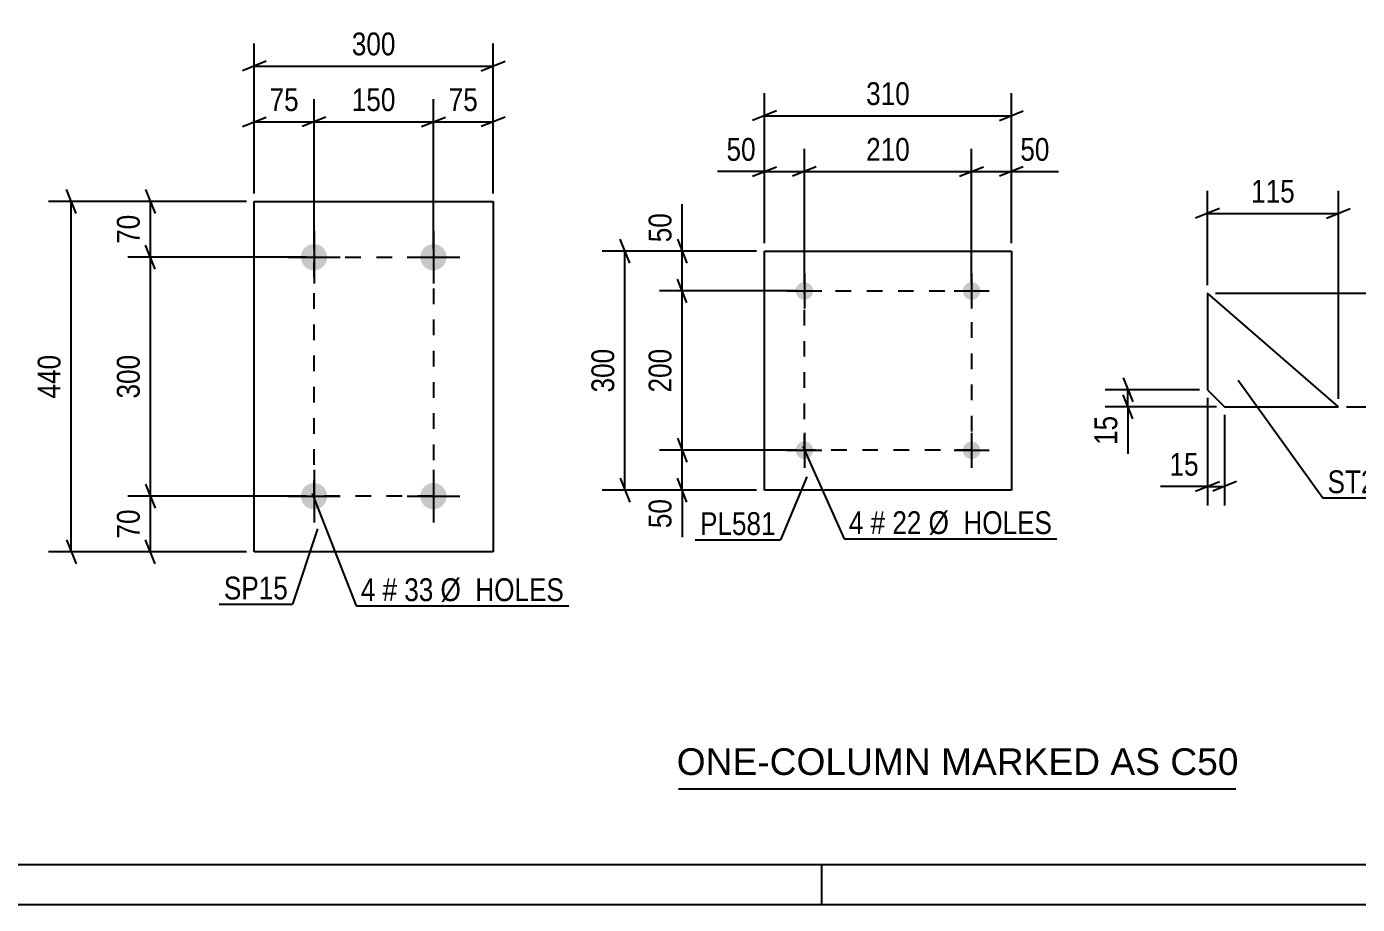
# Model space of a CAD drawing. Header units: millimetres. Extents: x 0 to 841, y 0 to 594.
# Drawn here: x 321.1 to 488.3, y 0 to 110.2 of the extents above; entities that cross this region are included whole.
import ezdxf

# ---------------------------------------------------------------- set-up
doc = ezdxf.new("R2010")
doc.units = ezdxf.units.MM
doc.linetypes.add('DXK_LINE_DOT2', pattern=[3.9198, 1.9599, -1.9599])
doc.styles.add('Arial', font='ARIAL.TTF', dxfattribs={"height": 0.2})
doc.styles.add('Arial Narrow', font='ARIALN.TTF', dxfattribs={"height": 0.2})

# ---------------------------------------------------------------- blocks, each defined once
blk = doc.blocks.new('Unknown-339278137-1133')
at = {"color": 5, "linetype": 'Continuous'}
for p, q in [((5, 5), (836, 5)), ((421, 0), (421, 5)), ((0, 0), (841, 0))]:
    blk.add_line(p, q, dxfattribs=at)
blk = doc.blocks.new('Part-339278137-27540 - 27539')
at = {"color": 2, "linetype": 'Continuous'}
for p, q in [((349.7, 44.26), (349.7, 88.26)), ((349.7, 88.26), (379.7, 88.26)), ((379.7, 88.26), (379.7, 44.26)), ((379.7, 44.26), (349.7, 44.26))]:
    blk.add_line(p, q, dxfattribs=at)
blk = doc.blocks.new('Bolt-339278137-27541 - 27539')
at = {"linetype": 'Continuous'}
for points in [[(357.2, 82.91, -1), (357.2, 79.61, -1)], [(372.2, 82.91, -1), (372.2, 79.61, -1)], [(357.2, 52.91, -1), (357.2, 49.61, -1)], [(372.2, 52.91, -1), (372.2, 49.61, -1)]]:
    blk.add_hatch(color=1, dxfattribs=at).paths.add_polyline_path(points)
at = {"color": 1, "linetype": 'Continuous'}
for p, q in [((357.2, 84.56), (357.2, 77.96)), ((372.2, 84.56), (372.2, 77.96)), ((353.9, 81.26), (360.5, 81.26)), ((368.9, 81.26), (375.5, 81.26)), ((357.2, 54.56), (357.2, 47.96)), ((372.2, 54.56), (372.2, 47.96)), ((353.9, 51.26), (360.5, 51.26)), ((368.9, 51.26), (375.5, 51.26))]:
    blk.add_line(p, q, dxfattribs=at)
blk = doc.blocks.new('Part-339278137-27563 - 27562')
at = {"color": 2, "linetype": 'Continuous'}
for p, q in [((413.8, 52.02), (413.8, 82.02)), ((413.8, 82.02), (444.8, 82.02)), ((444.8, 82.02), (444.8, 52.02)), ((444.8, 52.02), (413.8, 52.02))]:
    blk.add_line(p, q, dxfattribs=at)
blk = doc.blocks.new('Bolt-339278137-27564 - 27562')
at = {"linetype": 'Continuous'}
for points in [[(419.9, 57.02, -1), (417.7, 57.02, -1)], [(440.9, 57.02, -1), (438.7, 57.02, -1)]]:
    blk.add_hatch(color=1, dxfattribs=at).paths.add_polyline_path(points)
at = {"color": 1, "linetype": 'Continuous'}
for p, q in [((418.8, 59.22), (418.8, 54.82)), ((439.8, 59.22), (439.8, 54.82)), ((416.6, 57.02), (421, 57.02)), ((437.6, 57.02), (442, 57.02))]:
    blk.add_line(p, q, dxfattribs=at)
blk = doc.blocks.new('Bolt-339278137-27565 - 27562')
at = {"linetype": 'Continuous'}
for points in [[(419.9, 77.02, -1), (417.7, 77.02, -1)], [(440.9, 77.02, -1), (438.7, 77.02, -1)]]:
    blk.add_hatch(color=1, dxfattribs=at).paths.add_polyline_path(points)
at = {"color": 1, "linetype": 'Continuous'}
for p, q in [((418.8, 79.22), (418.8, 74.82)), ((439.8, 79.22), (439.8, 74.82)), ((416.6, 77.02), (421, 77.02)), ((437.6, 77.02), (442, 77.02))]:
    blk.add_line(p, q, dxfattribs=at)
blk = doc.blocks.new('Part-339278137-27637 - 27636')
at = {"color": 2, "linetype": 'Continuous'}
for p, q in [((469.45, 76.76), (469.45, 64.62)), ((485.88, 62.48), (469.45, 76.76)), ((469.45, 64.62), (471.59, 62.48)), ((471.59, 62.48), (485.88, 62.48))]:
    blk.add_line(p, q, dxfattribs=at)
blk = doc.blocks.new('Rectangle-339278137-31636 - 27539')
at = {"color": 1, "linetype": 'DXK_LINE_DOT2'}
blk.add_lwpolyline([(357.2, 81.26), (372.2, 81.26), (372.2, 51.26), (357.2, 51.26), (357.2, 81.26)], close=True, dxfattribs=at)
blk = doc.blocks.new('Rectangle-339278137-31817 - 27562')
at = {"color": 1, "linetype": 'DXK_LINE_DOT2'}
blk.add_lwpolyline([(418.8, 77.02), (439.8, 77.02), (439.8, 57.02), (418.8, 57.02), (418.8, 77.02)], close=True, dxfattribs=at)
blk = doc.blocks.new('StraightDimension-339278137-28063 - 27539')
at = {"color": 7, "linetype": 'Continuous'}
for p, q in [((336.05, 89.76), (337.25, 86.76)), ((348.7, 88.26), (333.8, 88.26)), ((336.65, 81.26), (336.65, 88.26)), ((337.25, 79.76), (336.05, 82.76)), ((356.2, 81.26), (333.8, 81.26))]:
    blk.add_line(p, q, dxfattribs=at)
at = {"color": 0}
blk.add_wipeout([(335.9, 87.19), (331.7, 87.19), (331.7, 82.34), (335.9, 82.34)], dxfattribs=at)
at = {"color": 3, "style": 'Arial Narrow'}
blk.add_text('70', height=2.863, rotation=90.0002, dxfattribs=at).set_placement((335.3, 82.94))
blk = doc.blocks.new('StraightDimension-339278137-28065 - 27539')
at = {"color": 7, "linetype": 'Continuous'}
for p, q in [((336.05, 52.76), (337.25, 49.76)), ((356.2, 51.26), (333.8, 51.26)), ((336.65, 44.26), (336.65, 51.26)), ((337.25, 42.76), (336.05, 45.76)), ((348.7, 44.26), (333.8, 44.26))]:
    blk.add_line(p, q, dxfattribs=at)
at = {"color": 0}
blk.add_wipeout([(335.9, 50.19), (331.7, 50.19), (331.7, 45.34), (335.9, 45.34)], dxfattribs=at)
at = {"color": 3, "style": 'Arial Narrow'}
blk.add_text('70', height=2.863, rotation=90.0002, dxfattribs=at).set_placement((335.3, 45.94))
blk = doc.blocks.new('StraightDimension-339278137-28064 - 27539')
at = {"color": 7, "linetype": 'Continuous'}
for p, q in [((337.25, 79.76), (336.05, 82.76)), ((356.2, 81.26), (333.8, 81.26)), ((336.65, 51.26), (336.65, 81.26)), ((336.05, 52.76), (337.25, 49.76)), ((356.2, 51.26), (333.8, 51.26))]:
    blk.add_line(p, q, dxfattribs=at)
at = {"color": 0}
blk.add_wipeout([(335.9, 69.61), (331.7, 69.61), (331.7, 62.92), (335.9, 62.92)], dxfattribs=at)
at = {"color": 3, "style": 'Arial Narrow'}
blk.add_text('300', height=2.863, rotation=90.0002, dxfattribs=at).set_placement((335.3, 63.52))
blk = doc.blocks.new('StraightDimension-339278137-28075 - 27539')
at = {"color": 7, "linetype": 'Continuous'}
for p, q in [((327.3, 86.76), (326.1, 89.76)), ((348.7, 88.26), (323.85, 88.26)), ((326.7, 44.26), (326.7, 88.26)), ((326.1, 45.76), (327.3, 42.76)), ((348.7, 44.26), (323.85, 44.26))]:
    blk.add_line(p, q, dxfattribs=at)
at = {"color": 0}
blk.add_wipeout([(325.95, 69.61), (321.75, 69.61), (321.75, 62.92), (325.95, 62.92)], dxfattribs=at)
at = {"color": 3, "style": 'Arial Narrow'}
blk.add_text('440', height=2.863, rotation=90.0002, dxfattribs=at).set_placement((325.35, 63.52))
blk = doc.blocks.new('StraightDimension-339278137-28079 - 27539')
at = {"color": 7, "linetype": 'Continuous'}
for p, q in [((372.2, 82.26), (372.2, 101.11)), ((379.7, 89.26), (379.7, 101.11)), ((370.7, 97.66), (373.7, 98.86)), ((381.2, 98.86), (378.2, 97.66)), ((372.2, 98.26), (379.7, 98.26))]:
    blk.add_line(p, q, dxfattribs=at)
at = {"color": 0}
blk.add_wipeout([(378.37, 99.01), (378.37, 103.21), (373.52, 103.21), (373.52, 99.01)], dxfattribs=at)
at = {"color": 3, "style": 'Arial Narrow'}
blk.add_text('75', height=2.863, dxfattribs=at).set_placement((374.12, 99.61))
blk = doc.blocks.new('StraightDimension-339278137-28080 - 27539')
at = {"color": 7, "linetype": 'Continuous'}
for p, q in [((357.2, 82.26), (357.2, 101.11)), ((372.2, 82.26), (372.2, 101.11)), ((358.7, 98.86), (355.7, 97.66)), ((370.7, 97.66), (373.7, 98.86)), ((357.2, 98.26), (372.2, 98.26))]:
    blk.add_line(p, q, dxfattribs=at)
at = {"color": 0}
blk.add_wipeout([(368.04, 99.01), (368.04, 103.21), (361.35, 103.21), (361.35, 99.01)], dxfattribs=at)
at = {"color": 3, "style": 'Arial Narrow'}
blk.add_text('150', height=2.863, dxfattribs=at).set_placement((361.95, 99.61))
blk = doc.blocks.new('StraightDimension-339278137-28081 - 27539')
at = {"color": 7, "linetype": 'Continuous'}
for p, q in [((349.7, 89.26), (349.7, 101.11)), ((357.2, 82.26), (357.2, 101.11)), ((348.2, 97.66), (351.2, 98.86)), ((358.7, 98.86), (355.7, 97.66)), ((349.7, 98.26), (357.2, 98.26))]:
    blk.add_line(p, q, dxfattribs=at)
at = {"color": 0}
blk.add_wipeout([(355.87, 99.01), (355.87, 103.21), (351.02, 103.21), (351.02, 99.01)], dxfattribs=at)
at = {"color": 3, "style": 'Arial Narrow'}
blk.add_text('75', height=2.863, dxfattribs=at).set_placement((351.62, 99.61))
blk = doc.blocks.new('StraightDimension-339278137-28091 - 27539')
at = {"color": 7, "linetype": 'Continuous'}
for p, q in [((349.7, 89.26), (349.7, 108.11)), ((379.7, 89.26), (379.7, 108.11)), ((351.2, 105.86), (348.2, 104.66)), ((378.2, 104.66), (381.2, 105.86)), ((349.7, 105.26), (379.7, 105.26))]:
    blk.add_line(p, q, dxfattribs=at)
at = {"color": 0}
blk.add_wipeout([(368.04, 106.01), (368.04, 110.21), (361.35, 110.21), (361.35, 106.01)], dxfattribs=at)
at = {"color": 3, "style": 'Arial Narrow'}
blk.add_text('300', height=2.863, dxfattribs=at).set_placement((361.95, 106.61))
blk = doc.blocks.new('StraightDimension-339278137-28143 - 27562')
at = {"color": 7, "linetype": 'Continuous'}
for p, q in [((412.8, 82.02), (400.6, 82.02)), ((402.85, 83.52), (404.05, 80.52)), ((403.45, 77.02), (403.45, 82.02)), ((417.8, 77.02), (400.6, 77.02)), ((404.05, 75.52), (402.85, 78.52))]:
    blk.add_line(p, q, dxfattribs=at)
at = {"color": 0}
blk.add_wipeout([(402.7, 87.4), (398.5, 87.4), (398.5, 82.54), (402.7, 82.54)], dxfattribs=at)
at = {"color": 7, "linetype": 'Continuous'}
blk.add_line((403.45, 82.02), (403.45, 87.92), dxfattribs=at)
blk.add_line((403.45, 82.02), (403.45, 87.92), dxfattribs=at)
at = {"color": 3, "style": 'Arial Narrow'}
blk.add_text('50', height=2.863, rotation=90.0002, dxfattribs=at).set_placement((402.1, 83.14))
blk = doc.blocks.new('StraightDimension-339278137-28144 - 27562')
at = {"color": 7, "linetype": 'Continuous'}
for p, q in [((417.8, 77.02), (400.6, 77.02)), ((404.05, 75.52), (402.85, 78.52)), ((403.45, 57.02), (403.45, 77.02)), ((402.85, 58.52), (404.05, 55.52)), ((417.8, 57.02), (400.6, 57.02))]:
    blk.add_line(p, q, dxfattribs=at)
at = {"color": 0}
blk.add_wipeout([(402.7, 70.36), (398.5, 70.36), (398.5, 63.68), (402.7, 63.68)], dxfattribs=at)
at = {"color": 3, "style": 'Arial Narrow'}
blk.add_text('200', height=2.863, rotation=90.0002, dxfattribs=at).set_placement((402.1, 64.28))
blk = doc.blocks.new('StraightDimension-339278137-28145 - 27562')
at = {"color": 7, "linetype": 'Continuous'}
for p, q in [((402.85, 58.52), (404.05, 55.52)), ((417.8, 57.02), (400.6, 57.02)), ((403.45, 52.02), (403.45, 57.02)), ((404.05, 50.52), (402.85, 53.52)), ((412.8, 52.02), (400.6, 52.02))]:
    blk.add_line(p, q, dxfattribs=at)
at = {"color": 0}
blk.add_wipeout([(402.7, 51.49), (398.5, 51.49), (398.5, 46.64), (402.7, 46.64)], dxfattribs=at)
at = {"color": 7, "linetype": 'Continuous'}
blk.add_line((403.45, 52.02), (403.45, 46.11), dxfattribs=at)
blk.add_line((403.45, 52.02), (403.45, 46.11), dxfattribs=at)
at = {"color": 3, "style": 'Arial Narrow'}
blk.add_text('50', height=2.863, rotation=90.0002, dxfattribs=at).set_placement((402.1, 47.24))
blk = doc.blocks.new('StraightDimension-339278137-28155 - 27562')
at = {"color": 7, "linetype": 'Continuous'}
for p, q in [((412.8, 82.02), (393.41, 82.02)), ((396.86, 80.52), (395.66, 83.52)), ((396.26, 52.02), (396.26, 82.02)), ((395.66, 53.52), (396.86, 50.52)), ((412.8, 52.02), (393.41, 52.02))]:
    blk.add_line(p, q, dxfattribs=at)
at = {"color": 0}
blk.add_wipeout([(395.51, 70.36), (391.31, 70.36), (391.31, 63.68), (395.51, 63.68)], dxfattribs=at)
at = {"color": 3, "style": 'Arial Narrow'}
blk.add_text('300', height=2.863, rotation=90.0002, dxfattribs=at).set_placement((394.91, 64.28))
blk = doc.blocks.new('StraightDimension-339278137-31777 - 27562')
at = {"color": 7, "linetype": 'Continuous'}
for p, q in [((413.8, 83.02), (413.8, 94.87)), ((418.8, 78.02), (418.8, 94.87)), ((412.3, 91.42), (415.3, 92.62)), ((413.8, 92.02), (418.8, 92.02)), ((420.3, 92.62), (417.3, 91.42))]:
    blk.add_line(p, q, dxfattribs=at)
at = {"color": 0}
blk.add_wipeout([(413.28, 92.77), (413.28, 96.97), (408.42, 96.97), (408.42, 92.77)], dxfattribs=at)
at = {"color": 7, "linetype": 'Continuous'}
blk.add_line((413.8, 92.02), (407.89, 92.02), dxfattribs=at)
blk.add_line((413.8, 92.02), (407.89, 92.02), dxfattribs=at)
at = {"color": 3, "style": 'Arial Narrow'}
blk.add_text('50', height=2.863, dxfattribs=at).set_placement((409.02, 93.37))
blk = doc.blocks.new('StraightDimension-339278137-28175 - 27562')
at = {"color": 7, "linetype": 'Continuous'}
for p, q in [((413.8, 83.02), (413.8, 101.87)), ((444.8, 83.02), (444.8, 101.87)), ((415.3, 99.62), (412.3, 98.42)), ((413.8, 99.02), (444.8, 99.02)), ((443.3, 98.42), (446.3, 99.62))]:
    blk.add_line(p, q, dxfattribs=at)
at = {"color": 0}
blk.add_wipeout([(432.64, 99.77), (432.64, 103.97), (425.96, 103.97), (425.96, 99.77)], dxfattribs=at)
at = {"color": 3, "style": 'Arial Narrow'}
blk.add_text('310', height=2.863, dxfattribs=at).set_placement((426.56, 100.37))
blk = doc.blocks.new('StraightDimension-339278137-31775 - 27562')
at = {"color": 7, "linetype": 'Continuous'}
for p, q in [((439.8, 78.02), (439.8, 94.87)), ((444.8, 83.02), (444.8, 94.87)), ((438.3, 91.42), (441.3, 92.62)), ((439.8, 92.02), (444.8, 92.02)), ((446.3, 92.62), (443.3, 91.42))]:
    blk.add_line(p, q, dxfattribs=at)
at = {"color": 0}
blk.add_wipeout([(450.18, 92.77), (450.18, 96.97), (445.33, 96.97), (445.33, 92.77)], dxfattribs=at)
at = {"color": 7, "linetype": 'Continuous'}
blk.add_line((444.8, 92.02), (450.71, 92.02), dxfattribs=at)
blk.add_line((444.8, 92.02), (450.71, 92.02), dxfattribs=at)
at = {"color": 3, "style": 'Arial Narrow'}
blk.add_text('50', height=2.863, dxfattribs=at).set_placement((445.93, 93.37))
blk = doc.blocks.new('StraightDimension-339278137-31776 - 27562')
at = {"color": 7, "linetype": 'Continuous'}
for p, q in [((418.8, 78.02), (418.8, 94.87)), ((439.8, 78.02), (439.8, 94.87)), ((420.3, 92.62), (417.3, 91.42)), ((418.8, 92.02), (439.8, 92.02)), ((438.3, 91.42), (441.3, 92.62))]:
    blk.add_line(p, q, dxfattribs=at)
at = {"color": 0}
blk.add_wipeout([(432.64, 92.77), (432.64, 96.97), (425.96, 96.97), (425.96, 92.77)], dxfattribs=at)
at = {"color": 3, "style": 'Arial Narrow'}
blk.add_text('210', height=2.863, dxfattribs=at).set_placement((426.56, 93.37))
blk = doc.blocks.new('StraightDimension-339278137-28259 - 27636')
at = {"color": 7, "linetype": 'Continuous'}
for p, q in [((458.85, 66.12), (460.05, 63.12)), ((468.45, 64.62), (456.6, 64.62)), ((460.05, 60.98), (458.85, 63.98)), ((459.45, 62.48), (459.45, 64.62)), ((470.59, 62.48), (456.6, 62.48))]:
    blk.add_line(p, q, dxfattribs=at)
at = {"color": 0}
blk.add_wipeout([(458.7, 61.95), (454.5, 61.95), (454.5, 57.09), (458.7, 57.09)], dxfattribs=at)
at = {"color": 7, "linetype": 'Continuous'}
blk.add_line((459.45, 62.48), (459.45, 56.57), dxfattribs=at)
blk.add_line((459.45, 62.48), (459.45, 56.57), dxfattribs=at)
at = {"color": 3, "style": 'Arial Narrow'}
blk.add_text('15', height=2.863, rotation=90.0002, dxfattribs=at).set_placement((458.1, 57.69))
blk = doc.blocks.new('StraightDimension-339278137-28251 - 27636')
at = {"color": 7, "linetype": 'Continuous'}
for p, q in [((469.45, 63.62), (469.45, 50.08)), ((471.59, 61.48), (471.59, 50.08)), ((467.95, 51.88), (470.95, 53.08)), ((469.45, 52.48), (471.59, 52.48)), ((473.09, 53.08), (470.09, 51.88))]:
    blk.add_line(p, q, dxfattribs=at)
at = {"color": 0}
blk.add_wipeout([(468.92, 53.23), (468.92, 57.43), (464.07, 57.43), (464.07, 53.23)], dxfattribs=at)
at = {"color": 7, "linetype": 'Continuous'}
blk.add_line((469.45, 52.48), (463.54, 52.48), dxfattribs=at)
blk.add_line((469.45, 52.48), (463.54, 52.48), dxfattribs=at)
at = {"color": 3, "style": 'Arial Narrow'}
blk.add_text('15', height=2.863, dxfattribs=at).set_placement((464.67, 53.83))
blk = doc.blocks.new('StraightDimension-339278137-28263 - 27636')
at = {"color": 7, "linetype": 'Continuous'}
for p, q in [((496.48, 75.26), (495.28, 78.26)), ((470.45, 76.76), (498.28, 76.76)), ((495.88, 62.48), (495.88, 76.76)), ((495.28, 63.98), (496.48, 60.98)), ((486.88, 62.48), (498.28, 62.48))]:
    blk.add_line(p, q, dxfattribs=at)
at = {"color": 0}
blk.add_wipeout([(495.13, 72.96), (490.93, 72.96), (490.93, 66.28), (495.13, 66.28)], dxfattribs=at)
at = {"color": 3, "style": 'Arial Narrow'}
blk.add_text('100', height=2.863, rotation=90.0002, dxfattribs=at).set_placement((494.53, 66.88))
blk = doc.blocks.new('StraightDimension-339278137-28255 - 27636')
at = {"color": 7, "linetype": 'Continuous'}
for p, q in [((469.45, 77.76), (469.45, 89.61)), ((485.88, 63.48), (485.88, 89.61)), ((470.95, 87.36), (467.95, 86.16)), ((484.38, 86.16), (487.38, 87.36)), ((469.45, 86.76), (485.88, 86.76))]:
    blk.add_line(p, q, dxfattribs=at)
at = {"color": 0}
blk.add_wipeout([(481.01, 87.51), (481.01, 91.71), (474.32, 91.71), (474.32, 87.51)], dxfattribs=at)
at = {"color": 3, "style": 'Arial Narrow'}
blk.add_text('115', height=2.863, dxfattribs=at).set_placement((474.92, 88.11))
blk = doc.blocks.new('Mark-339278137-28328 - 27539')
at = {"color": 0}
blk.add_wipeout([(353.91, 38.29), (353.91, 41.29), (345.88, 41.29), (345.88, 38.29)], dxfattribs=at)
blk.add_wipeout([(353.91, 38.29), (353.91, 41.29), (345.88, 41.29), (345.88, 38.29)], dxfattribs=at)
at = {"color": 30, "linetype": 'Continuous'}
for p in [(357.63, 47.15), (345.28, 37.69)]:
    blk.add_line(p, (354.51, 37.69), dxfattribs=at)
at = {"color": 3, "style": 'Arial Narrow'}
blk.add_text('SP15', height=2.863, dxfattribs=at).set_placement((345.88, 38.29))
blk = doc.blocks.new('Mark-339278137-28331 - 27539')
at = {"color": 0}
for points in [[(364.91, 38.08), (364.91, 41.08), (363.08, 41.08), (363.08, 38.08)], [(367.64, 38.08), (367.64, 41.08), (365.81, 41.08), (365.81, 38.08)], [(372.19, 38.08), (372.19, 41.08), (368.54, 41.08), (368.54, 38.08)], [(388.62, 38.08), (388.62, 41.08), (373.09, 41.08), (373.09, 38.08)]]:
    blk.add_wipeout(points, dxfattribs=at)
for points in [[(364.91, 38.08), (364.91, 41.08), (363.08, 41.08), (363.08, 38.08)], [(367.64, 38.08), (367.64, 41.08), (365.81, 41.08), (365.81, 38.08)], [(372.19, 38.08), (372.19, 41.08), (368.54, 41.08), (368.54, 38.08)], [(388.62, 38.08), (388.62, 41.08), (373.09, 41.08), (373.09, 38.08)]]:
    blk.add_wipeout(points, dxfattribs=at)
at = {"color": 7, "linetype": 'Continuous'}
for p, q in [((356.96, 51.58), (362.48, 37.48)), ((362.48, 37.48), (389.22, 37.48))]:
    blk.add_line(p, q, dxfattribs=at)
at = {"color": 3, "style": 'Arial Narrow'}
for s, height, p in [('4', 2.86, (363.08, 38.08)), ('#', 2.86, (365.81, 38.08)), ('33', 2.863, (368.54, 38.08)), ('Ø  HOLES', 2.863, (373.09, 38.08))]:
    blk.add_text(s, height=height, dxfattribs=at).set_placement(p)
blk = doc.blocks.new('Unknown-339278137-37360')
at = {"color": 7, "linetype": 'Continuous'}
blk.add_line((403, 14.5), (473, 14.5), dxfattribs=at)
at = {"color": 7, "style": 'Arial'}
blk.add_text('ONE-COLUMN MARKED AS C50', height=3.3428, dxfattribs=at).set_placement((402.76, 16.25))
blk = doc.blocks.new('Mark-339278137-28339 - 27562')
at = {"color": 0}
blk.add_wipeout([(415.19, 46.38), (415.19, 49.38), (405.69, 49.38), (405.69, 46.38)], dxfattribs=at)
blk.add_wipeout([(415.19, 46.38), (415.19, 49.38), (405.69, 49.38), (405.69, 46.38)], dxfattribs=at)
at = {"color": 30, "linetype": 'Continuous'}
for p in [(419.12, 53.7), (405.09, 45.78)]:
    blk.add_line(p, (415.79, 45.78), dxfattribs=at)
at = {"color": 3, "style": 'Arial Narrow'}
blk.add_text('PL581', height=2.863, dxfattribs=at).set_placement((405.69, 46.38))
blk = doc.blocks.new('MarkSet-339278137-31671 - 27562')
at = {"color": 0}
for points in [[(426.22, 46.5), (426.22, 49.5), (424.39, 49.5), (424.39, 46.5)], [(428.95, 46.5), (428.95, 49.5), (427.12, 49.5), (427.12, 46.5)], [(433.5, 46.5), (433.5, 49.5), (429.85, 49.5), (429.85, 46.5)], [(449.93, 46.5), (449.93, 49.5), (434.4, 49.5), (434.4, 46.5)]]:
    blk.add_wipeout(points, dxfattribs=at)
for points in [[(426.22, 46.5), (426.22, 49.5), (424.39, 49.5), (424.39, 46.5)], [(428.95, 46.5), (428.95, 49.5), (427.12, 49.5), (427.12, 46.5)], [(433.5, 46.5), (433.5, 49.5), (429.85, 49.5), (429.85, 46.5)], [(449.93, 46.5), (449.93, 49.5), (434.4, 49.5), (434.4, 46.5)]]:
    blk.add_wipeout(points, dxfattribs=at)
at = {"color": 7, "linetype": 'Continuous'}
for p, q in [((418.6, 57.51), (423.79, 45.9)), ((423.79, 45.9), (450.53, 45.9))]:
    blk.add_line(p, q, dxfattribs=at)
at = {"color": 3, "style": 'Arial Narrow'}
for s, height, p in [('4', 2.86, (424.39, 46.5)), ('#', 2.86, (427.12, 46.5)), ('22', 2.863, (429.85, 46.5)), ('Ø  HOLES', 2.863, (434.4, 46.5))]:
    blk.add_text(s, height=height, dxfattribs=at).set_placement(p)
blk = doc.blocks.new('Mark-339278137-28357 - 27636')
at = {"color": 0}
blk.add_wipeout([(492.37, 51.63), (492.37, 54.63), (484.52, 54.63), (484.52, 51.63)], dxfattribs=at)
blk.add_wipeout([(492.37, 51.63), (492.37, 54.63), (484.52, 54.63), (484.52, 51.63)], dxfattribs=at)
at = {"color": 30, "linetype": 'Continuous'}
for p, q in [((473.31, 65.84), (483.92, 51.03)), ((483.92, 51.03), (492.97, 51.03))]:
    blk.add_line(p, q, dxfattribs=at)
at = {"color": 3, "style": 'Arial Narrow'}
blk.add_text('ST26', height=2.863, dxfattribs=at).set_placement((484.52, 51.63))

msp = doc.modelspace()

# ---------------------------------------------------------------- block references
for name in ['Unknown-339278137-1133', 'Part-339278137-27540 - 27539', 'Bolt-339278137-27541 - 27539', 'Part-339278137-27563 - 27562', 'Rectangle-339278137-31636 - 27539', 'Bolt-339278137-27565 - 27562', 'Rectangle-339278137-31817 - 27562', 'Part-339278137-27637 - 27636', 'Bolt-339278137-27564 - 27562', 'Unknown-339278137-37360']:
    msp.add_blockref(name, (0, 0))

# ---------------------------------------------------------------- next in the draw order: block references
for name in ['StraightDimension-339278137-28079 - 27539', 'StraightDimension-339278137-28063 - 27539', 'StraightDimension-339278137-28143 - 27562', 'StraightDimension-339278137-28259 - 27636', 'StraightDimension-339278137-28065 - 27539']:
    msp.add_blockref(name, (0, 0))

# ---------------------------------------------------------------- next in the draw order: block references
for name in ['StraightDimension-339278137-28064 - 27539', 'StraightDimension-339278137-28144 - 27562', 'StraightDimension-339278137-28251 - 27636']:
    msp.add_blockref(name, (0, 0))

# ---------------------------------------------------------------- next in the draw order: block references
for name in ['StraightDimension-339278137-28080 - 27539', 'StraightDimension-339278137-28075 - 27539', 'StraightDimension-339278137-28263 - 27636', 'StraightDimension-339278137-28145 - 27562']:
    msp.add_blockref(name, (0, 0))

# ---------------------------------------------------------------- next in the draw order: block references
for name in ['StraightDimension-339278137-28081 - 27539', 'StraightDimension-339278137-28255 - 27636', 'StraightDimension-339278137-28155 - 27562', 'Mark-339278137-28328 - 27539']:
    msp.add_blockref(name, (0, 0))

# ---------------------------------------------------------------- next in the draw order: block references
for name in ['StraightDimension-339278137-28091 - 27539', 'StraightDimension-339278137-31777 - 27562', 'Mark-339278137-28357 - 27636', 'Mark-339278137-28339 - 27562', 'Mark-339278137-28331 - 27539']:
    msp.add_blockref(name, (0, 0))

# ---------------------------------------------------------------- next in the draw order: block references
for name in ['StraightDimension-339278137-28175 - 27562', 'MarkSet-339278137-31671 - 27562']:
    msp.add_blockref(name, (0, 0))

# ---------------------------------------------------------------- next in the draw order: block references
msp.add_blockref('StraightDimension-339278137-31775 - 27562', (0, 0))

# ---------------------------------------------------------------- next in the draw order: block references
msp.add_blockref('StraightDimension-339278137-31776 - 27562', (0, 0))

doc.saveas('drawing.dxf')
